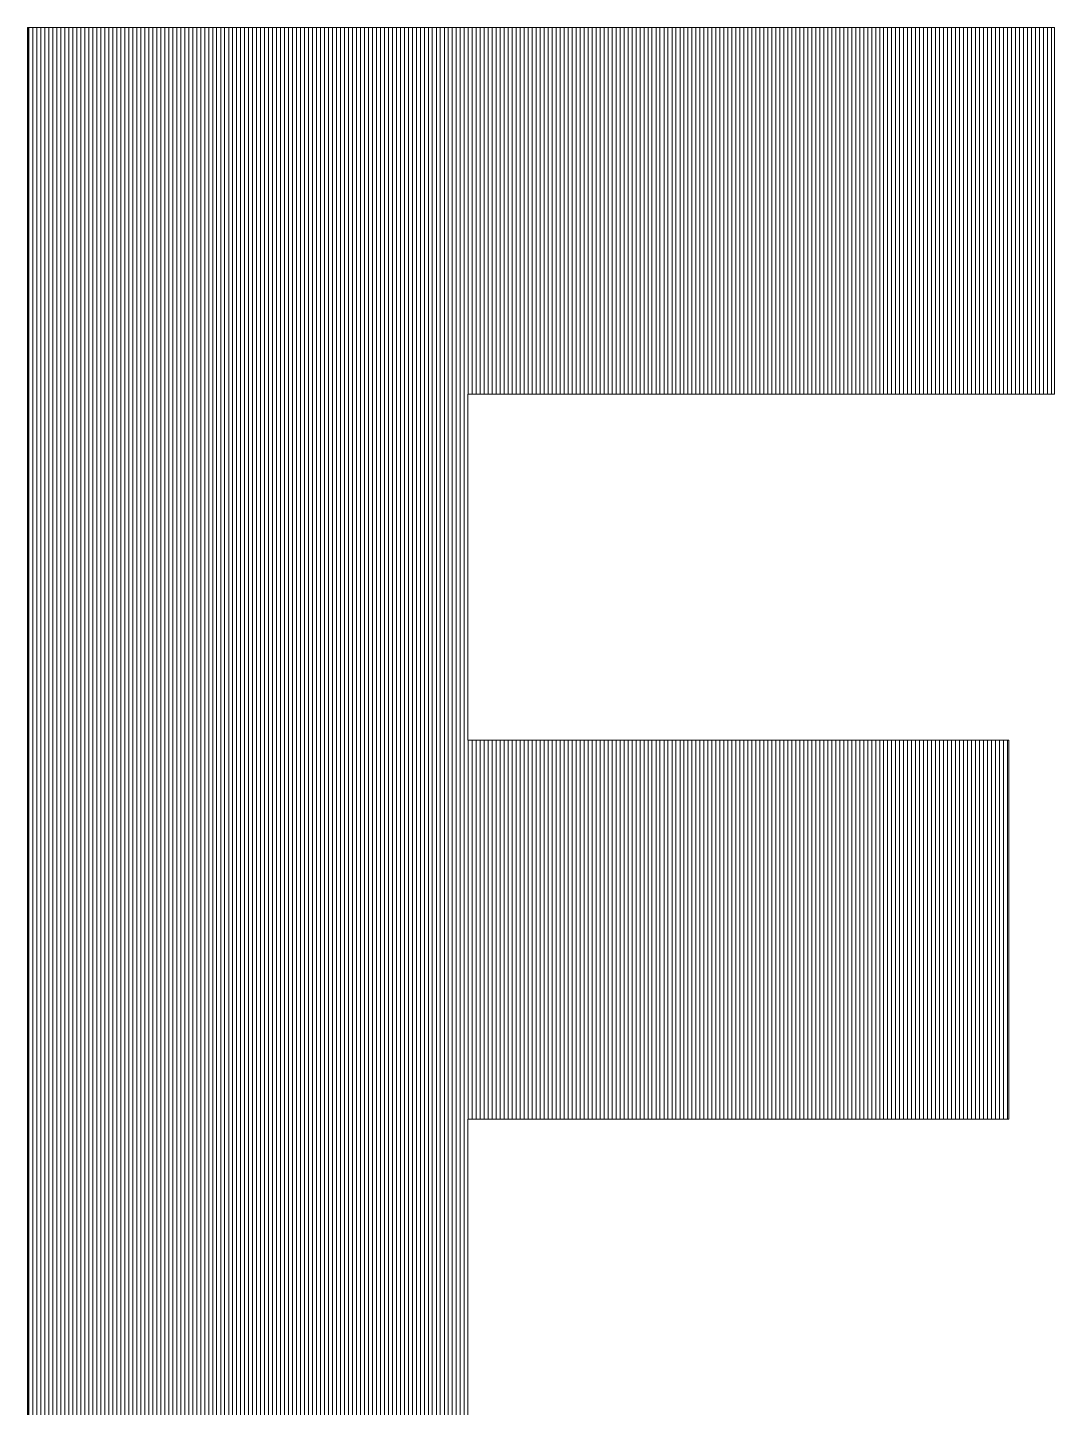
# Model space of a CAD drawing. Header units: millimetres. Extents: x -753 to 90, y 56274 to 56868.
# Drawn here: x -23.48 to -22.131, y 56336.527 to 56338.341 of the extents above; entities that cross this region are included whole.
import ezdxf

# ---------------------------------------------------------------- set-up
doc = ezdxf.new("R2010")
doc.units = ezdxf.units.MM
doc.linetypes.add('XKITLINE00', pattern=[0])
doc.layers.add('Outro tipo de objeto', color=7, linetype='Continuous', lineweight=0)

msp = doc.modelspace()

# ---------------------------------------------------------------- linework, layer by layer
at = {"layer": 'Outro tipo de objeto', "color": 7, "linetype": 'XKITLINE00', "lineweight": 0}
for p, q in [((-22.1313, 56338.3405), (-23.4802, 56338.3405)), ((-23.4802, 56338.3405), (-23.4802, 56335.8612)), ((-23.4797, 56338.3401), (-23.4797, 56335.8624)), ((-23.4784, 56335.8624), (-23.4784, 56338.3405)), ((-23.4731, 56335.8624), (-23.4731, 56338.3405)), ((-23.4731, 56335.8624), (-23.4731, 56338.3405)), ((-23.4679, 56335.8624), (-23.4679, 56338.3405)), ((-23.4626, 56335.8624), (-23.4626, 56338.3405)), ((-23.4574, 56335.8624), (-23.4574, 56338.3405)), ((-23.4522, 56335.8624), (-23.4522, 56338.3405)), ((-23.4469, 56335.8624), (-23.4469, 56338.3405)), ((-23.4417, 56335.8624), (-23.4417, 56338.3405)), ((-23.4364, 56335.8624), (-23.4364, 56338.3405)), ((-23.4312, 56335.8624), (-23.4312, 56338.3405)), ((-23.4259, 56335.8624), (-23.4259, 56338.3405)), ((-23.4207, 56335.8624), (-23.4207, 56338.3405)), ((-23.4154, 56335.8624), (-23.4154, 56338.3405)), ((-23.4102, 56335.8624), (-23.4102, 56338.3405)), ((-23.4049, 56335.8624), (-23.4049, 56338.3405)), ((-23.3997, 56335.8624), (-23.3997, 56338.3405)), ((-23.3944, 56335.8624), (-23.3944, 56338.3405)), ((-23.3892, 56335.8624), (-23.3892, 56338.3405)), ((-23.3839, 56335.8624), (-23.3839, 56338.3405)), ((-23.3787, 56335.8624), (-23.3787, 56338.3405)), ((-23.3735, 56335.8624), (-23.3735, 56338.3405)), ((-23.3682, 56335.8624), (-23.3682, 56338.3405)), ((-23.363, 56335.8624), (-23.363, 56338.3405)), ((-23.3577, 56335.8624), (-23.3577, 56338.3405)), ((-23.3525, 56335.8624), (-23.3525, 56338.3405)), ((-23.3472, 56335.8624), (-23.3472, 56338.3405)), ((-23.342, 56335.8624), (-23.342, 56338.3405)), ((-23.3367, 56335.8624), (-23.3367, 56338.3405)), ((-23.3315, 56335.8624), (-23.3315, 56338.3405)), ((-23.3262, 56335.8624), (-23.3262, 56338.3405)), ((-23.321, 56335.8624), (-23.321, 56338.3405)), ((-23.3157, 56335.8624), (-23.3157, 56338.3405)), ((-23.3105, 56335.8624), (-23.3105, 56338.3405)), ((-23.3052, 56335.8624), (-23.3052, 56338.3405)), ((-23.3, 56335.8624), (-23.3, 56338.3405)), ((-23.2947, 56335.8624), (-23.2947, 56338.3405)), ((-23.2895, 56335.8624), (-23.2895, 56338.3405)), ((-23.2843, 56335.8624), (-23.2843, 56338.3405)), ((-23.279, 56335.8624), (-23.279, 56338.3405)), ((-23.2738, 56335.8624), (-23.2738, 56338.3405)), ((-23.2685, 56335.8624), (-23.2685, 56338.3405)), ((-23.2633, 56335.8624), (-23.2633, 56338.3405)), ((-23.258, 56335.8624), (-23.258, 56338.3405)), ((-23.2528, 56335.8624), (-23.2528, 56338.3405)), ((-23.2475, 56335.8624), (-23.2475, 56338.3405)), ((-23.2423, 56335.8624), (-23.2423, 56338.3405)), ((-23.237, 56335.8624), (-23.237, 56338.3405)), ((-23.2318, 56335.8624), (-23.2318, 56338.3405)), ((-23.2265, 56335.8624), (-23.2265, 56338.3405)), ((-23.2213, 56335.8624), (-23.2213, 56338.3405)), ((-23.216, 56335.8624), (-23.216, 56338.3405)), ((-23.2108, 56335.8624), (-23.2108, 56338.3405)), ((-23.2056, 56335.8624), (-23.2056, 56338.3405)), ((-23.2003, 56335.8624), (-23.2003, 56338.3405)), ((-23.1951, 56335.8624), (-23.1951, 56338.3405)), ((-23.1898, 56335.8624), (-23.1898, 56338.3405)), ((-23.1846, 56335.8624), (-23.1846, 56338.3405)), ((-23.1793, 56335.8624), (-23.1793, 56338.3405)), ((-23.1741, 56335.8624), (-23.1741, 56338.3405)), ((-23.1688, 56335.8624), (-23.1688, 56338.3405)), ((-23.1636, 56335.8624), (-23.1636, 56338.3405)), ((-23.1583, 56335.8624), (-23.1583, 56338.3405)), ((-23.1531, 56335.8624), (-23.1531, 56338.3405)), ((-23.1478, 56335.8624), (-23.1478, 56338.3405)), ((-23.1426, 56335.8624), (-23.1426, 56338.3405)), ((-23.1373, 56335.8624), (-23.1373, 56338.3405)), ((-23.1321, 56335.8624), (-23.1321, 56338.3405)), ((-23.1268, 56335.8624), (-23.1268, 56338.3405)), ((-23.1216, 56335.8624), (-23.1216, 56338.3405)), ((-23.1164, 56335.8624), (-23.1164, 56338.3405)), ((-23.1111, 56335.8624), (-23.1111, 56338.3405)), ((-23.1059, 56335.8624), (-23.1059, 56338.3405)), ((-23.1006, 56335.8624), (-23.1006, 56338.3405)), ((-23.0954, 56335.8624), (-23.0954, 56338.3405)), ((-23.0901, 56335.8624), (-23.0901, 56338.3405)), ((-23.0849, 56335.8624), (-23.0849, 56338.3405)), ((-23.0796, 56335.8624), (-23.0796, 56338.3405)), ((-23.0744, 56335.8624), (-23.0744, 56338.3405)), ((-23.0691, 56335.8624), (-23.0691, 56338.3405)), ((-23.0639, 56335.8624), (-23.0639, 56338.3405)), ((-23.0586, 56335.8624), (-23.0586, 56338.3405)), ((-23.0534, 56335.8624), (-23.0534, 56338.3405)), ((-23.0481, 56335.8624), (-23.0481, 56338.3405)), ((-23.0429, 56335.8624), (-23.0429, 56338.3405)), ((-23.0376, 56335.8624), (-23.0376, 56338.3405)), ((-23.0324, 56335.8624), (-23.0324, 56338.3405)), ((-23.0272, 56335.8624), (-23.0272, 56338.3405)), ((-23.0219, 56335.8624), (-23.0219, 56338.3405)), ((-23.0167, 56335.8624), (-23.0167, 56338.3405)), ((-23.0114, 56335.8624), (-23.0114, 56338.3405)), ((-23.0062, 56335.8624), (-23.0062, 56338.3405)), ((-23.0009, 56335.8624), (-23.0009, 56338.3405)), ((-22.9957, 56335.8624), (-22.9957, 56338.3405)), ((-22.9904, 56335.8624), (-22.9904, 56338.3405)), ((-22.9852, 56335.8624), (-22.9852, 56338.3405)), ((-22.9799, 56335.8624), (-22.9799, 56338.3405)), ((-22.9747, 56335.8624), (-22.9747, 56338.3405)), ((-22.9694, 56335.8624), (-22.9694, 56338.3405)), ((-22.9642, 56335.8624), (-22.9642, 56338.3405)), ((-22.9589, 56335.8624), (-22.9589, 56338.3405)), ((-22.9537, 56335.8624), (-22.9537, 56338.3405)), ((-22.9485, 56335.8624), (-22.9485, 56338.3405)), ((-22.9432, 56335.8624), (-22.9432, 56338.3405)), ((-22.938, 56335.8624), (-22.938, 56338.3405)), ((-22.9327, 56335.8624), (-22.9327, 56338.3405)), ((-22.9275, 56335.8624), (-22.9275, 56338.3405)), ((-22.9222, 56335.8624), (-22.9222, 56338.3405)), ((-22.917, 56335.8624), (-22.917, 56338.3405)), ((-22.9117, 56335.8624), (-22.9117, 56338.3405)), ((-22.9065, 56335.8624), (-22.9065, 56338.3405)), ((-22.9012, 56338.3405), (-22.9012, 56338.3405)), ((-22.9012, 56337.8588), (-22.9012, 56338.3405)), ((-22.896, 56337.8588), (-22.896, 56338.3405)), ((-22.896, 56338.3405), (-22.896, 56338.3405)), ((-22.8907, 56337.8588), (-22.8907, 56338.3405)), ((-22.8907, 56338.3405), (-22.8907, 56338.3405)), ((-22.8855, 56337.8588), (-22.8855, 56338.3405)), ((-22.8855, 56338.3405), (-22.8855, 56338.3405)), ((-22.8802, 56337.8588), (-22.8802, 56338.3405)), ((-22.8802, 56338.3405), (-22.8802, 56338.3405)), ((-22.875, 56337.8588), (-22.875, 56338.3405)), ((-22.875, 56338.3405), (-22.875, 56338.3405)), ((-22.8697, 56337.8588), (-22.8697, 56338.3405)), ((-22.8697, 56338.3405), (-22.8697, 56338.3405)), ((-22.8645, 56337.8588), (-22.8645, 56338.3405)), ((-22.8645, 56338.3405), (-22.8645, 56338.3405)), ((-22.8593, 56337.8588), (-22.8593, 56338.3405)), ((-22.8593, 56338.3405), (-22.8593, 56338.3405)), ((-22.854, 56337.8588), (-22.854, 56338.3405)), ((-22.854, 56338.3405), (-22.854, 56338.3405)), ((-22.8488, 56337.8588), (-22.8488, 56338.3405)), ((-22.8488, 56338.3405), (-22.8488, 56338.3405)), ((-22.8435, 56337.8588), (-22.8435, 56338.3405)), ((-22.8435, 56338.3405), (-22.8435, 56338.3405)), ((-22.8383, 56337.8588), (-22.8383, 56338.3405)), ((-22.8383, 56338.3405), (-22.8383, 56338.3405)), ((-22.833, 56337.8588), (-22.833, 56338.3405)), ((-22.833, 56338.3405), (-22.833, 56338.3405)), ((-22.8278, 56337.8588), (-22.8278, 56338.3405)), ((-22.8278, 56338.3405), (-22.8278, 56338.3405)), ((-22.8225, 56337.8588), (-22.8225, 56338.3405)), ((-22.8225, 56338.3405), (-22.8225, 56338.3405)), ((-22.8173, 56337.8588), (-22.8173, 56338.3405)), ((-22.8173, 56338.3405), (-22.8173, 56338.3405)), ((-22.812, 56337.8588), (-22.812, 56338.3405)), ((-22.812, 56338.3405), (-22.812, 56338.3405)), ((-22.8068, 56337.8588), (-22.8068, 56338.3405)), ((-22.8068, 56338.3405), (-22.8068, 56338.3405)), ((-22.8015, 56337.8588), (-22.8015, 56338.3405)), ((-22.8015, 56338.3405), (-22.8015, 56338.3405)), ((-22.7963, 56337.8588), (-22.7963, 56338.3405)), ((-22.7963, 56338.3405), (-22.7963, 56338.3405)), ((-22.791, 56337.8588), (-22.791, 56338.3405)), ((-22.791, 56338.3405), (-22.791, 56338.3405)), ((-22.7858, 56337.8588), (-22.7858, 56338.3405)), ((-22.7858, 56338.3405), (-22.7858, 56338.3405)), ((-22.7806, 56337.8588), (-22.7806, 56338.3405)), ((-22.7806, 56338.3405), (-22.7806, 56338.3405)), ((-22.7753, 56337.8588), (-22.7753, 56338.3405)), ((-22.7753, 56338.3405), (-22.7753, 56338.3405)), ((-22.7701, 56337.8588), (-22.7701, 56338.3405)), ((-22.7701, 56338.3405), (-22.7701, 56338.3405)), ((-22.7648, 56337.8588), (-22.7648, 56338.3405)), ((-22.7648, 56338.3405), (-22.7648, 56338.3405)), ((-22.7596, 56337.8588), (-22.7596, 56338.3405)), ((-22.7596, 56338.3405), (-22.7596, 56338.3405)), ((-22.7543, 56337.8588), (-22.7543, 56338.3405)), ((-22.7543, 56338.3405), (-22.7543, 56338.3405)), ((-22.7491, 56337.8588), (-22.7491, 56338.3405)), ((-22.7491, 56338.3405), (-22.7491, 56338.3405)), ((-22.7438, 56337.8588), (-22.7438, 56338.3405)), ((-22.7438, 56338.3405), (-22.7438, 56338.3405)), ((-22.7386, 56337.8588), (-22.7386, 56338.3405)), ((-22.7386, 56338.3405), (-22.7386, 56338.3405)), ((-22.7333, 56337.8588), (-22.7333, 56338.3405)), ((-22.7333, 56338.3405), (-22.7333, 56338.3405)), ((-22.7281, 56337.8588), (-22.7281, 56338.3405)), ((-22.7281, 56338.3405), (-22.7281, 56338.3405)), ((-22.7228, 56337.8588), (-22.7228, 56338.3405)), ((-22.7228, 56338.3405), (-22.7228, 56338.3405)), ((-22.7176, 56337.8588), (-22.7176, 56338.3405)), ((-22.7176, 56338.3405), (-22.7176, 56338.3405)), ((-22.7123, 56337.8588), (-22.7123, 56338.3405)), ((-22.7123, 56338.3405), (-22.7123, 56338.3405)), ((-22.7071, 56337.8588), (-22.7071, 56338.3405)), ((-22.7071, 56338.3405), (-22.7071, 56338.3405)), ((-22.7018, 56337.8588), (-22.7018, 56338.3405)), ((-22.7018, 56338.3405), (-22.7018, 56338.3405)), ((-22.6966, 56337.8588), (-22.6966, 56338.3405)), ((-22.6966, 56338.3405), (-22.6966, 56338.3405)), ((-22.6914, 56337.8588), (-22.6914, 56338.3405)), ((-22.6914, 56338.3405), (-22.6914, 56338.3405)), ((-22.6861, 56337.8588), (-22.6861, 56338.3405)), ((-22.6861, 56338.3405), (-22.6861, 56338.3405)), ((-22.6809, 56337.8588), (-22.6809, 56338.3405)), ((-22.6809, 56338.3405), (-22.6809, 56338.3405)), ((-22.6756, 56337.8588), (-22.6756, 56338.3405)), ((-22.6756, 56338.3405), (-22.6756, 56338.3405)), ((-22.6704, 56337.8588), (-22.6704, 56338.3405)), ((-22.6704, 56338.3405), (-22.6704, 56338.3405)), ((-22.6651, 56337.8588), (-22.6651, 56338.3405)), ((-22.6651, 56338.3405), (-22.6651, 56338.3405)), ((-22.6599, 56337.8588), (-22.6599, 56338.3405)), ((-22.6599, 56338.3405), (-22.6599, 56338.3405)), ((-22.6546, 56337.8588), (-22.6546, 56338.3405)), ((-22.6546, 56338.3405), (-22.6546, 56338.3405)), ((-22.6494, 56337.8588), (-22.6494, 56338.3405)), ((-22.6494, 56338.3405), (-22.6494, 56338.3405)), ((-22.6441, 56337.8588), (-22.6441, 56338.3405)), ((-22.6441, 56338.3405), (-22.6441, 56338.3405)), ((-22.6389, 56337.8588), (-22.6389, 56338.3405)), ((-22.6389, 56338.3405), (-22.6389, 56338.3405)), ((-22.6336, 56337.8588), (-22.6336, 56338.3405)), ((-22.6336, 56338.3405), (-22.6336, 56338.3405)), ((-22.6284, 56337.8588), (-22.6284, 56338.3405)), ((-22.6284, 56338.3405), (-22.6284, 56338.3405)), ((-22.6231, 56337.8588), (-22.6231, 56338.3405)), ((-22.6231, 56338.3405), (-22.6231, 56338.3405)), ((-22.6179, 56337.8588), (-22.6179, 56338.3405)), ((-22.6179, 56338.3405), (-22.6179, 56338.3405)), ((-22.6126, 56337.8588), (-22.6126, 56338.3405)), ((-22.6126, 56338.3405), (-22.6126, 56338.3405)), ((-22.6074, 56337.8588), (-22.6074, 56338.3405)), ((-22.6074, 56338.3405), (-22.6074, 56338.3405)), ((-22.6022, 56337.8588), (-22.6022, 56338.3405)), ((-22.6022, 56338.3405), (-22.6022, 56338.3405)), ((-22.5969, 56337.8588), (-22.5969, 56338.3405)), ((-22.5969, 56338.3405), (-22.5969, 56338.3405)), ((-22.5917, 56337.8588), (-22.5917, 56338.3405)), ((-22.5917, 56338.3405), (-22.5917, 56338.3405)), ((-22.5864, 56337.8588), (-22.5864, 56338.3405)), ((-22.5864, 56338.3405), (-22.5864, 56338.3405)), ((-22.5812, 56337.8588), (-22.5812, 56338.3405)), ((-22.5812, 56338.3405), (-22.5812, 56338.3405)), ((-22.5759, 56337.8588), (-22.5759, 56338.3405)), ((-22.5759, 56338.3405), (-22.5759, 56338.3405)), ((-22.5707, 56337.8588), (-22.5707, 56338.3405)), ((-22.5707, 56338.3405), (-22.5707, 56338.3405)), ((-22.5654, 56337.8588), (-22.5654, 56338.3405)), ((-22.5654, 56338.3405), (-22.5654, 56338.3405)), ((-22.5602, 56337.8588), (-22.5602, 56338.3405)), ((-22.5602, 56338.3405), (-22.5602, 56338.3405)), ((-22.5549, 56337.8588), (-22.5549, 56338.3405)), ((-22.5549, 56338.3405), (-22.5549, 56338.3405)), ((-22.5497, 56337.8588), (-22.5497, 56338.3405)), ((-22.5497, 56338.3405), (-22.5497, 56338.3405)), ((-22.5444, 56337.8588), (-22.5444, 56338.3405)), ((-22.5444, 56338.3405), (-22.5444, 56338.3405)), ((-22.5392, 56337.8588), (-22.5392, 56338.3405)), ((-22.5392, 56338.3405), (-22.5392, 56338.3405)), ((-22.5339, 56337.8588), (-22.5339, 56338.3405)), ((-22.5339, 56338.3405), (-22.5339, 56338.3405)), ((-22.5287, 56337.8588), (-22.5287, 56338.3405)), ((-22.5287, 56338.3405), (-22.5287, 56338.3405)), ((-22.5235, 56337.8588), (-22.5235, 56338.3405)), ((-22.5235, 56338.3405), (-22.5235, 56338.3405)), ((-22.5182, 56337.8588), (-22.5182, 56338.3405)), ((-22.5182, 56338.3405), (-22.5182, 56338.3405)), ((-22.513, 56337.8588), (-22.513, 56338.3405)), ((-22.513, 56338.3405), (-22.513, 56338.3405)), ((-22.5077, 56337.8588), (-22.5077, 56338.3405)), ((-22.5077, 56338.3405), (-22.5077, 56338.3405)), ((-22.5025, 56337.8588), (-22.5025, 56338.3405)), ((-22.5025, 56338.3405), (-22.5025, 56338.3405)), ((-22.4972, 56337.8588), (-22.4972, 56338.3405)), ((-22.4972, 56338.3405), (-22.4972, 56338.3405)), ((-22.492, 56337.8588), (-22.492, 56338.3405)), ((-22.492, 56338.3405), (-22.492, 56338.3405)), ((-22.4867, 56337.8588), (-22.4867, 56338.3405)), ((-22.4867, 56338.3405), (-22.4867, 56338.3405)), ((-22.4815, 56337.8588), (-22.4815, 56338.3405)), ((-22.4815, 56338.3405), (-22.4815, 56338.3405)), ((-22.4762, 56337.8588), (-22.4762, 56338.3405)), ((-22.4762, 56338.3405), (-22.4762, 56338.3405)), ((-22.471, 56337.8588), (-22.471, 56338.3405)), ((-22.471, 56338.3405), (-22.471, 56338.3405)), ((-22.4657, 56337.8588), (-22.4657, 56338.3405)), ((-22.4657, 56338.3405), (-22.4657, 56338.3405)), ((-22.4605, 56337.8588), (-22.4605, 56338.3405)), ((-22.4605, 56338.3405), (-22.4605, 56338.3405)), ((-22.4552, 56337.8588), (-22.4552, 56338.3405)), ((-22.4552, 56338.3405), (-22.4552, 56338.3405)), ((-22.45, 56337.8588), (-22.45, 56338.3405)), ((-22.45, 56338.3405), (-22.45, 56338.3405)), ((-22.4447, 56337.8588), (-22.4447, 56338.3405)), ((-22.4447, 56338.3405), (-22.4447, 56338.3405)), ((-22.4395, 56337.8588), (-22.4395, 56338.3405)), ((-22.4395, 56338.3405), (-22.4395, 56338.3405)), ((-22.4343, 56337.8588), (-22.4343, 56338.3405)), ((-22.4343, 56338.3405), (-22.4343, 56338.3405)), ((-22.429, 56337.8588), (-22.429, 56338.3405)), ((-22.429, 56338.3405), (-22.429, 56338.3405)), ((-22.4238, 56337.8588), (-22.4238, 56338.3405)), ((-22.4238, 56338.3405), (-22.4238, 56338.3405)), ((-22.4185, 56337.8588), (-22.4185, 56338.3405)), ((-22.4185, 56338.3405), (-22.4185, 56338.3405)), ((-22.4133, 56337.8588), (-22.4133, 56338.3405)), ((-22.4133, 56338.3405), (-22.4133, 56338.3405)), ((-22.408, 56337.8588), (-22.408, 56338.3405)), ((-22.408, 56338.3405), (-22.408, 56338.3405)), ((-22.4028, 56337.8588), (-22.4028, 56338.3405)), ((-22.4028, 56338.3405), (-22.4028, 56338.3405)), ((-22.3975, 56337.8588), (-22.3975, 56338.3405)), ((-22.3975, 56338.3405), (-22.3975, 56338.3405)), ((-22.3923, 56337.8588), (-22.3923, 56338.3405)), ((-22.3923, 56338.3405), (-22.3923, 56338.3405)), ((-22.387, 56337.8588), (-22.387, 56338.3405)), ((-22.387, 56338.3405), (-22.387, 56338.3405)), ((-22.3818, 56337.8588), (-22.3818, 56338.3405)), ((-22.3818, 56338.3405), (-22.3818, 56338.3405)), ((-22.3765, 56337.8588), (-22.3765, 56338.3405)), ((-22.3765, 56338.3405), (-22.3765, 56338.3405)), ((-22.3713, 56337.8588), (-22.3713, 56338.3405)), ((-22.3713, 56338.3405), (-22.3713, 56338.3405)), ((-22.366, 56337.8588), (-22.366, 56338.3405)), ((-22.366, 56338.3405), (-22.366, 56338.3405)), ((-22.3608, 56337.8588), (-22.3608, 56338.3405)), ((-22.3608, 56338.3405), (-22.3608, 56338.3405)), ((-22.3556, 56337.8588), (-22.3556, 56338.3405)), ((-22.3556, 56338.3405), (-22.3556, 56338.3405)), ((-22.3503, 56337.8588), (-22.3503, 56338.3405)), ((-22.3503, 56338.3405), (-22.3503, 56338.3405)), ((-22.3451, 56337.8588), (-22.3451, 56338.3405)), ((-22.3451, 56338.3405), (-22.3451, 56338.3405)), ((-22.3398, 56337.8588), (-22.3398, 56338.3405)), ((-22.3398, 56338.3405), (-22.3398, 56338.3405)), ((-22.3346, 56337.8588), (-22.3346, 56338.3405)), ((-22.3346, 56338.3405), (-22.3346, 56338.3405)), ((-22.3293, 56337.8588), (-22.3293, 56338.3405)), ((-22.3293, 56338.3405), (-22.3293, 56338.3405)), ((-22.3241, 56337.8588), (-22.3241, 56338.3405)), ((-22.3241, 56338.3405), (-22.3241, 56338.3405)), ((-22.3188, 56337.8588), (-22.3188, 56338.3405)), ((-22.3188, 56338.3405), (-22.3188, 56338.3405)), ((-22.3136, 56337.8588), (-22.3136, 56338.3405)), ((-22.3136, 56338.3405), (-22.3136, 56338.3405)), ((-22.3083, 56337.8588), (-22.3083, 56338.3405)), ((-22.3083, 56338.3405), (-22.3083, 56338.3405)), ((-22.3031, 56337.8588), (-22.3031, 56338.3405)), ((-22.3031, 56338.3405), (-22.3031, 56338.3405)), ((-22.2978, 56337.8588), (-22.2978, 56338.3405)), ((-22.2978, 56338.3405), (-22.2978, 56338.3405)), ((-22.2926, 56337.8588), (-22.2926, 56338.3405)), ((-22.2926, 56338.3405), (-22.2926, 56338.3405)), ((-22.2873, 56337.8588), (-22.2873, 56338.3405)), ((-22.2873, 56338.3405), (-22.2873, 56338.3405)), ((-22.2821, 56337.8588), (-22.2821, 56338.3405)), ((-22.2821, 56338.3405), (-22.2821, 56338.3405)), ((-22.2768, 56337.8588), (-22.2768, 56338.3405)), ((-22.2768, 56338.3405), (-22.2768, 56338.3405)), ((-22.2716, 56337.8588), (-22.2716, 56338.3405)), ((-22.2716, 56338.3405), (-22.2716, 56338.3405)), ((-22.2664, 56337.8588), (-22.2664, 56338.3405)), ((-22.2664, 56338.3405), (-22.2664, 56338.3405)), ((-22.2611, 56337.8588), (-22.2611, 56338.3405)), ((-22.2611, 56338.3405), (-22.2611, 56338.3405)), ((-22.2559, 56337.8588), (-22.2559, 56338.3405)), ((-22.2559, 56338.3405), (-22.2559, 56338.3405)), ((-22.2506, 56337.8588), (-22.2506, 56338.3405)), ((-22.2506, 56338.3405), (-22.2506, 56338.3405)), ((-22.2454, 56337.8588), (-22.2454, 56338.3405)), ((-22.2454, 56338.3405), (-22.2454, 56338.3405)), ((-22.2401, 56337.8588), (-22.2401, 56338.3405)), ((-22.2401, 56338.3405), (-22.2401, 56338.3405)), ((-22.2349, 56337.8588), (-22.2349, 56338.3405)), ((-22.2349, 56338.3405), (-22.2349, 56338.3405)), ((-22.2296, 56337.8588), (-22.2296, 56338.3405)), ((-22.2296, 56338.3405), (-22.2296, 56338.3405)), ((-22.2244, 56337.8588), (-22.2244, 56338.3405)), ((-22.2244, 56338.3405), (-22.2244, 56338.3405)), ((-22.2191, 56337.8588), (-22.2191, 56338.3405)), ((-22.2191, 56338.3405), (-22.2191, 56338.3405)), ((-22.2139, 56337.8588), (-22.2139, 56338.3405)), ((-22.2139, 56338.3405), (-22.2139, 56338.3405)), ((-22.2086, 56337.8588), (-22.2086, 56338.3405)), ((-22.2086, 56338.3405), (-22.2086, 56338.3405)), ((-22.2034, 56337.8588), (-22.2034, 56338.3405)), ((-22.2034, 56338.3405), (-22.2034, 56338.3405)), ((-22.1981, 56337.8588), (-22.1981, 56338.3405)), ((-22.1981, 56338.3405), (-22.1981, 56338.3405)), ((-22.1929, 56337.8588), (-22.1929, 56338.3405)), ((-22.1929, 56338.3405), (-22.1929, 56338.3405)), ((-22.1876, 56337.8588), (-22.1876, 56338.3405)), ((-22.1876, 56338.3405), (-22.1876, 56338.3405)), ((-22.1824, 56337.8588), (-22.1824, 56338.3405)), ((-22.1824, 56338.3405), (-22.1824, 56338.3405)), ((-22.1772, 56337.8588), (-22.1772, 56338.3405)), ((-22.1772, 56338.3405), (-22.1772, 56338.3405)), ((-22.1719, 56337.8588), (-22.1719, 56338.3405)), ((-22.1719, 56338.3405), (-22.1719, 56338.3405)), ((-22.1667, 56337.8588), (-22.1667, 56338.3405)), ((-22.1667, 56338.3405), (-22.1667, 56338.3405)), ((-22.1614, 56337.8588), (-22.1614, 56338.3405)), ((-22.1614, 56338.3405), (-22.1614, 56338.3405)), ((-22.1562, 56337.8588), (-22.1562, 56338.3405)), ((-22.1562, 56338.3405), (-22.1562, 56338.3405)), ((-22.1509, 56337.8588), (-22.1509, 56338.3405)), ((-22.1509, 56338.3405), (-22.1509, 56338.3405)), ((-22.1457, 56337.8588), (-22.1457, 56338.3405)), ((-22.1457, 56338.3405), (-22.1457, 56338.3405)), ((-22.1404, 56337.8588), (-22.1404, 56338.3405)), ((-22.1404, 56338.3405), (-22.1404, 56338.3405)), ((-22.1352, 56337.8588), (-22.1352, 56338.3405)), ((-22.1352, 56338.3405), (-22.1352, 56338.3405)), ((-22.1313, 56337.8588), (-22.1313, 56338.3405)), ((-22.9019, 56337.4041), (-22.9019, 56337.8588)), ((-22.9019, 56337.8588), (-22.1313, 56337.8588)), ((-22.1912, 56337.4041), (-22.9019, 56337.4041)), ((-22.9012, 56336.906), (-22.9012, 56337.4041)), ((-22.896, 56336.906), (-22.896, 56337.4041)), ((-22.8907, 56336.906), (-22.8907, 56337.4041)), ((-22.8855, 56336.906), (-22.8855, 56337.4041)), ((-22.8802, 56336.906), (-22.8802, 56337.4041)), ((-22.875, 56336.906), (-22.875, 56337.4041)), ((-22.8697, 56336.906), (-22.8697, 56337.4041)), ((-22.8645, 56336.906), (-22.8645, 56337.4041)), ((-22.8593, 56336.906), (-22.8593, 56337.4041)), ((-22.854, 56336.906), (-22.854, 56337.4041)), ((-22.8488, 56336.906), (-22.8488, 56337.4041)), ((-22.8435, 56336.906), (-22.8435, 56337.4041)), ((-22.8383, 56336.906), (-22.8383, 56337.4041)), ((-22.833, 56336.906), (-22.833, 56337.4041)), ((-22.8278, 56336.906), (-22.8278, 56337.4041)), ((-22.8225, 56336.906), (-22.8225, 56337.4041)), ((-22.8173, 56336.906), (-22.8173, 56337.4041)), ((-22.812, 56336.906), (-22.812, 56337.4041)), ((-22.8068, 56336.906), (-22.8068, 56337.4041)), ((-22.8015, 56336.906), (-22.8015, 56337.4041)), ((-22.7963, 56336.906), (-22.7963, 56337.4041)), ((-22.791, 56336.906), (-22.791, 56337.4041)), ((-22.7858, 56336.906), (-22.7858, 56337.4041)), ((-22.7806, 56336.906), (-22.7806, 56337.4041)), ((-22.7753, 56336.906), (-22.7753, 56337.4041)), ((-22.7701, 56336.906), (-22.7701, 56337.4041)), ((-22.7648, 56336.906), (-22.7648, 56337.4041)), ((-22.7596, 56336.906), (-22.7596, 56337.4041)), ((-22.7543, 56336.906), (-22.7543, 56337.4041)), ((-22.7491, 56336.906), (-22.7491, 56337.4041)), ((-22.7438, 56336.906), (-22.7438, 56337.4041)), ((-22.7386, 56336.906), (-22.7386, 56337.4041)), ((-22.7333, 56336.906), (-22.7333, 56337.4041)), ((-22.7281, 56336.906), (-22.7281, 56337.4041)), ((-22.7228, 56336.906), (-22.7228, 56337.4041)), ((-22.7176, 56336.906), (-22.7176, 56337.4041)), ((-22.7123, 56336.906), (-22.7123, 56337.4041)), ((-22.7071, 56336.906), (-22.7071, 56337.4041)), ((-22.7018, 56336.906), (-22.7018, 56337.4041)), ((-22.6966, 56336.906), (-22.6966, 56337.4041)), ((-22.6914, 56336.906), (-22.6914, 56337.4041)), ((-22.6861, 56336.906), (-22.6861, 56337.4041)), ((-22.6809, 56336.906), (-22.6809, 56337.4041)), ((-22.6756, 56336.906), (-22.6756, 56337.4041)), ((-22.6704, 56336.906), (-22.6704, 56337.4041)), ((-22.6651, 56336.906), (-22.6651, 56337.4041)), ((-22.6599, 56336.906), (-22.6599, 56337.4041)), ((-22.6546, 56336.906), (-22.6546, 56337.4041)), ((-22.6494, 56336.906), (-22.6494, 56337.4041)), ((-22.6441, 56336.906), (-22.6441, 56337.4041)), ((-22.6389, 56336.906), (-22.6389, 56337.4041)), ((-22.6336, 56336.906), (-22.6336, 56337.4041)), ((-22.6284, 56336.906), (-22.6284, 56337.4041)), ((-22.6231, 56336.906), (-22.6231, 56337.4041)), ((-22.6179, 56336.906), (-22.6179, 56337.4041)), ((-22.6126, 56336.906), (-22.6126, 56337.4041)), ((-22.6074, 56336.906), (-22.6074, 56337.4041)), ((-22.6022, 56336.906), (-22.6022, 56337.4041)), ((-22.5969, 56336.906), (-22.5969, 56337.4041)), ((-22.5917, 56336.906), (-22.5917, 56337.4041)), ((-22.5864, 56336.906), (-22.5864, 56337.4041)), ((-22.5812, 56336.906), (-22.5812, 56337.4041)), ((-22.5759, 56336.906), (-22.5759, 56337.4041)), ((-22.5707, 56336.906), (-22.5707, 56337.4041)), ((-22.5654, 56336.906), (-22.5654, 56337.4041)), ((-22.5602, 56336.906), (-22.5602, 56337.4041)), ((-22.5549, 56336.906), (-22.5549, 56337.4041)), ((-22.5497, 56336.906), (-22.5497, 56337.4041)), ((-22.5444, 56336.906), (-22.5444, 56337.4041)), ((-22.5392, 56336.906), (-22.5392, 56337.4041)), ((-22.5339, 56336.906), (-22.5339, 56337.4041)), ((-22.5287, 56336.906), (-22.5287, 56337.4041)), ((-22.5235, 56336.906), (-22.5235, 56337.4041)), ((-22.5182, 56336.906), (-22.5182, 56337.4041)), ((-22.513, 56336.906), (-22.513, 56337.4041)), ((-22.5077, 56336.906), (-22.5077, 56337.4041)), ((-22.5025, 56336.906), (-22.5025, 56337.4041)), ((-22.4972, 56336.906), (-22.4972, 56337.4041)), ((-22.492, 56336.906), (-22.492, 56337.4041)), ((-22.4867, 56336.906), (-22.4867, 56337.4041)), ((-22.4815, 56336.906), (-22.4815, 56337.4041)), ((-22.4762, 56336.906), (-22.4762, 56337.4041)), ((-22.471, 56336.906), (-22.471, 56337.4041)), ((-22.4657, 56336.906), (-22.4657, 56337.4041)), ((-22.4605, 56336.906), (-22.4605, 56337.4041)), ((-22.4552, 56336.906), (-22.4552, 56337.4041)), ((-22.45, 56336.906), (-22.45, 56337.4041)), ((-22.4447, 56336.906), (-22.4447, 56337.4041)), ((-22.4395, 56336.906), (-22.4395, 56337.4041)), ((-22.4343, 56336.906), (-22.4343, 56337.4041)), ((-22.429, 56336.906), (-22.429, 56337.4041)), ((-22.4238, 56336.906), (-22.4238, 56337.4041)), ((-22.4185, 56336.906), (-22.4185, 56337.4041)), ((-22.4133, 56336.906), (-22.4133, 56337.4041)), ((-22.408, 56336.906), (-22.408, 56337.4041)), ((-22.4028, 56336.906), (-22.4028, 56337.4041)), ((-22.3975, 56336.906), (-22.3975, 56337.4041)), ((-22.3923, 56336.906), (-22.3923, 56337.4041)), ((-22.387, 56336.906), (-22.387, 56337.4041)), ((-22.3818, 56336.906), (-22.3818, 56337.4041)), ((-22.3765, 56336.906), (-22.3765, 56337.4041)), ((-22.3713, 56336.906), (-22.3713, 56337.4041)), ((-22.366, 56336.906), (-22.366, 56337.4041)), ((-22.3608, 56336.906), (-22.3608, 56337.4041)), ((-22.3556, 56336.906), (-22.3556, 56337.4041)), ((-22.3503, 56336.906), (-22.3503, 56337.4041)), ((-22.3451, 56336.906), (-22.3451, 56337.4041)), ((-22.3398, 56336.906), (-22.3398, 56337.4041)), ((-22.3346, 56336.906), (-22.3346, 56337.4041)), ((-22.3293, 56336.906), (-22.3293, 56337.4041)), ((-22.3241, 56336.906), (-22.3241, 56337.4041)), ((-22.3188, 56336.906), (-22.3188, 56337.4041)), ((-22.3136, 56336.906), (-22.3136, 56337.4041)), ((-22.3083, 56336.906), (-22.3083, 56337.4041)), ((-22.3031, 56336.906), (-22.3031, 56337.4041)), ((-22.2978, 56336.906), (-22.2978, 56337.4041)), ((-22.2926, 56336.906), (-22.2926, 56337.4041)), ((-22.2873, 56336.906), (-22.2873, 56337.4041)), ((-22.2821, 56336.906), (-22.2821, 56337.4041)), ((-22.2768, 56336.906), (-22.2768, 56337.4041)), ((-22.2716, 56336.906), (-22.2716, 56337.4041)), ((-22.2664, 56336.906), (-22.2664, 56337.4041)), ((-22.2611, 56336.906), (-22.2611, 56337.4041)), ((-22.2559, 56336.906), (-22.2559, 56337.4041)), ((-22.2506, 56336.906), (-22.2506, 56337.4041)), ((-22.2454, 56336.906), (-22.2454, 56337.4041)), ((-22.2401, 56336.906), (-22.2401, 56337.4041)), ((-22.2349, 56336.906), (-22.2349, 56337.4041)), ((-22.2296, 56336.906), (-22.2296, 56337.4041)), ((-22.2244, 56336.906), (-22.2244, 56337.4041)), ((-22.2191, 56336.906), (-22.2191, 56337.4041)), ((-22.2139, 56336.906), (-22.2139, 56337.4041)), ((-22.2086, 56336.906), (-22.2086, 56337.4041)), ((-22.2034, 56336.906), (-22.2034, 56337.4041)), ((-22.1981, 56336.906), (-22.1981, 56337.4041)), ((-22.1929, 56336.906), (-22.1929, 56337.4041)), ((-22.1912, 56336.906), (-22.1912, 56337.4041)), ((-22.9019, 56336.3655), (-22.9019, 56336.906)), ((-22.9019, 56336.906), (-22.1912, 56336.906))]:
    msp.add_line(p, q, dxfattribs=at)

doc.saveas('drawing.dxf')
